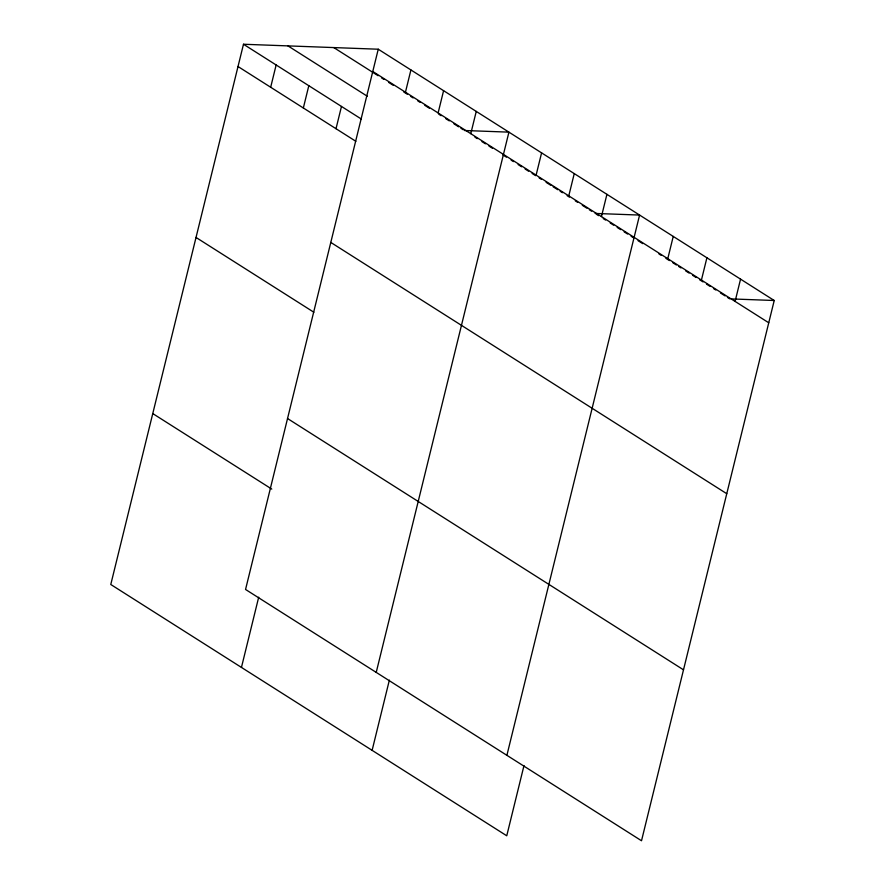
<?xml version="1.0" encoding="UTF-8"?>
<svg xmlns="http://www.w3.org/2000/svg" width="885" height="885" viewBox="0 0 885 885"><rect width="100%" height="100%" fill="white"/><g stroke="black" fill="none" stroke-linecap="round" stroke-linejoin="round"><path stroke-width="1.33" d="M378.249 49.217L245.554 589.465L641.514 840.75L774.22 300.502L378.249 49.217L243.486 44.25L110.78 584.498L506.751 835.783L523.997 765.558M270.677 87.25L276.142 64.981M303.345 107.981L308.81 85.712M336.012 128.712L341.477 106.443M241.45 667.423L258.697 597.198M405.452 92.217L410.917 69.948M438.119 112.948L443.584 90.679M470.787 133.679L476.252 111.41M376.225 672.39L508.919 132.142L464.448 130.504M372.12 750.347L389.367 680.122M536.111 175.141L541.587 152.873M568.778 195.873L574.254 173.604M601.446 216.604L606.922 194.335M506.895 755.314L639.589 215.066L595.118 213.429M667.777 258.697L673.242 236.428M701.429 280.058L706.905 257.778M735.092 301.42L740.557 279.14M731.087 298.909L774.22 300.502M372.784 71.486L768.744 322.771M333.778 47.58L378.105 75.712M381.612 77.935L383.946 79.418M388.615 82.371L393.272 85.336M403.781 91.996L407.277 94.219M410.773 96.443L413.107 97.925M417.775 100.89L420.109 102.361M424.778 105.326L429.446 108.291M438.783 114.209L441.106 115.692M445.774 118.656L449.281 120.88M453.95 123.834L458.607 126.798M460.941 128.281L463.275 129.763M474.946 137.164L477.28 138.646M481.949 141.611L485.445 143.824M488.94 146.047L492.447 148.271M502.945 154.93L506.441 157.154M511.11 160.119L513.444 161.601M518.112 164.555L521.608 166.778M525.115 169.002L528.611 171.225M532.117 173.449L535.613 175.661M539.109 177.885L541.443 179.367M546.111 182.332L550.78 185.286M553.114 186.768L557.782 189.733M560.116 191.215L562.451 192.698M567.119 195.651L569.442 197.134M575.283 200.84L577.617 202.322M582.286 205.276L586.943 208.24M589.277 209.723L591.611 211.205M596.28 214.159L598.592 215.63M603.238 218.584L605.561 220.055M610.207 222.998L613.681 225.21M617.166 227.423L620.65 229.624M624.124 231.837L627.609 234.049M631.093 236.262L633.417 237.733M638.052 240.676L642.698 243.618M658.949 253.94L661.272 255.411M665.907 258.354L669.392 260.566M672.877 262.768L676.361 264.98M678.673 266.451L680.996 267.923M685.643 270.876L689.127 273.089M692.601 275.29L696.086 277.503M699.57 279.715L703.055 281.917M706.529 284.129L710.013 286.342M713.498 288.554L715.821 290.026M720.456 292.968L725.103 295.911M727.426 297.393L729.749 298.865M287.957 45.887L367.286 96.233M243.486 44.25L361.312 119.032M238.01 66.519L355.847 141.301M330.791 242.424L726.762 493.708M196.027 237.457L313.865 312.239M287.536 418.528L683.508 669.823M152.762 413.572L271.772 489.084"/></g></svg>
